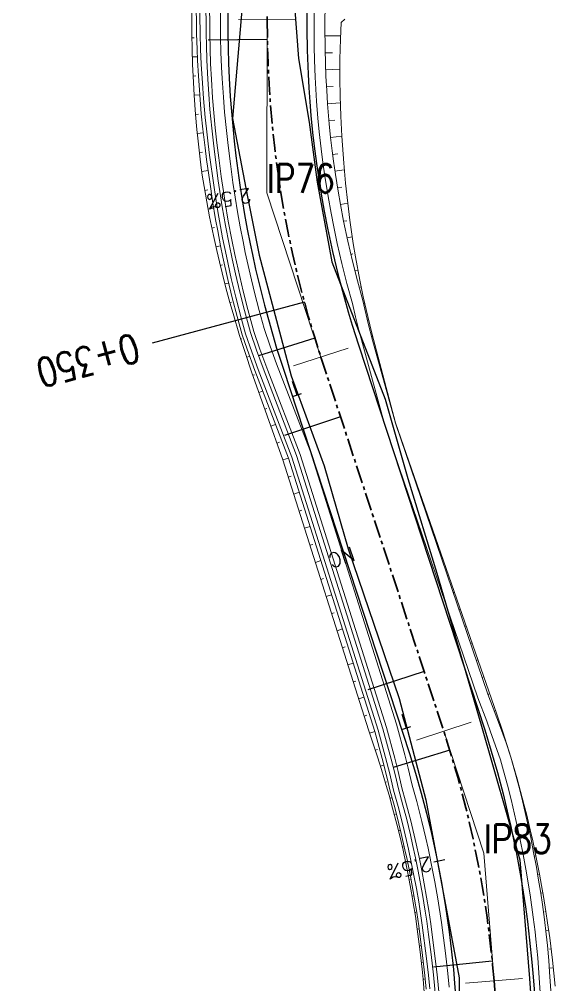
# Model space of a CAD drawing. Extents: x 337736 to 342003, y 3067251 to 3069533.
# Drawn here: x 338729 to 338766.4, y 3069137.9 to 3069205.3 of the extents above; entities that cross this region are included whole.
import ezdxf
from ezdxf.enums import TextEntityAlignment as Align

# ---------------------------------------------------------------- set-up
doc = ezdxf.new("R2010")
doc.units = 0
doc.header["$MEASUREMENT"] = 0
doc.linetypes.add('Center', pattern=[2, 1.25, -0.25, 0.25, -0.25])
for name, color, linetype, lineweight in [('BEC', 3, 'Continuous', 13), ('BES', 3, 'Continuous', 13), ('CFHatchLines', 4, 'Continuous', 0), ('Chainage', 7, 'Continuous', 25), ('Drain', 3, 'Continuous', 9), ('IP_Line', 150, 'Continuous', 9), ('LeftRoadExtreme', 7, 'Continuous', 13), ('RC', 9, 'Center', 30), ('RightRoadExtreme', 7, 'Continuous', 13), ('Road Width', 6, 'Continuous', 25), ('Shoulder', 30, 'Continuous', 15)]:
    doc.layers.add(name, color=color, linetype=linetype, lineweight=lineweight)
for name, color, linetype in [('IPName', 7, 'Continuous'), ('RoadEdge', 51, 'Continuous'), ('Super-Elevation', 1, 'Continuous')]:
    doc.layers.add(name, color=color, linetype=linetype)
doc.styles.get("Standard").update_dxf_attribs({"font": 'simplex.shx'})

msp = doc.modelspace()

# ---------------------------------------------------------------- linework, layer by layer
at = {"layer": 'BEC'}
for points in [[(338748.261851279, 3069205.27680398), (338744.261860462, 3069205.28537539)], [(338751.901570741, 3069182.35692406), (338748.101016607, 3069181.10961164)], [(338760.472552697, 3069156.24118888), (338756.671998563, 3069154.99387646)], [(338764.068157081, 3069138.35209058), (338760.080818304, 3069138.03408196)]]:
    msp.add_lwpolyline(points, dxfattribs=at)
at = {"layer": 'BES'}
for points in [[(338748.261851279, 3069205.27680398), (338744.261860462, 3069205.28537539)], [(338751.901570741, 3069182.35692406), (338748.101016607, 3069181.10961164)], [(338760.472552697, 3069156.24118888), (338756.671998563, 3069154.99387646)], [(338764.068157081, 3069138.35209058), (338760.080818304, 3069138.03408196)]]:
    msp.add_lwpolyline(points, dxfattribs=at)
at = {"layer": 'CFHatchLines'}
for p, q in [((338741.169, 3069204.0195), (338741, 3069204.017)), ((338750.284, 3069204.145), (338751.367, 3069204.16)), ((338741.386, 3069202.69), (338741.031, 3069202.68)), ((338750.301, 3069202.962), (338750.8175, 3069202.9775)), ((338750.3370000001, 3069201.779), (338751.321, 3069201.825)), ((338741.2705, 3069201.3515), (338741.085, 3069201.343)), ((338750.393, 3069200.597), (338750.8595, 3069200.6265)), ((338741.549, 3069200.032), (338741.162, 3069200.007)), ((338750.469, 3069199.416), (338751.352, 3069199.487)), ((338741.4615, 3069198.6895), (338741.26, 3069198.673)), ((338750.565, 3069198.236), (338750.981, 3069198.2765)), ((338741.8, 3069197.382), (338741.381, 3069197.341)), ((338750.68, 3069197.057), (338751.461, 3069197.147)), ((338741.7415, 3069196.036), (338741.524, 3069196.011)), ((338750.815, 3069195.881), (338751.1805, 3069195.929)), ((338742.139, 3069194.743), (338741.689, 3069194.684)), ((338750.979, 3069194.708), (338751.635, 3069194.805)), ((338742.1135, 3069193.395), (338741.904, 3069193.364)), ((338751.162, 3069193.538), (338751.4535, 3069193.586)), ((338751.365, 3069192.372), (338751.874, 3069192.464)), ((338742.529, 3069192.112), (338742.1420000001, 3069192.048)), ((338751.5870000001, 3069191.208), (338751.805, 3069191.2515)), ((338742.579, 3069190.769), (338742.401, 3069190.737)), ((338751.829, 3069190.049), (338752.192, 3069190.128)), ((338743.006, 3069189.495), (338742.683, 3069189.43)), ((338752.089, 3069188.894), (338752.2345, 3069188.928)), ((338743.1315, 3069188.1615), (338742.985, 3069188.13)), ((338752.369, 3069187.744), (338752.588, 3069187.799)), ((338743.571, 3069186.896), (338743.31, 3069186.835)), ((338752.742, 3069186.6175), (338752.815, 3069186.637)), ((338743.77, 3069185.575), (338743.655, 3069185.546)), ((338752.975, 3069185.454), (338753.063, 3069185.479)), ((338744.221, 3069184.317), (338744.0220000001, 3069184.263)), ((338753.291, 3069184.312), (338753.33, 3069184.324)), ((338744.5005, 3069183.013), (338744.411, 3069182.987)), ((338753.549, 3069183.15), (338753.616, 3069183.172)), ((338745.029, 3069181.783), (338744.82, 3069181.719)), ((338753.9035, 3069181.9645), (338753.932, 3069181.974)), ((338745.369, 3069180.4965), (338745.25, 3069180.458)), ((338754.206, 3069180.748), (338754.252, 3069180.763)), ((338754.5545, 3069179.547), (338754.573, 3069179.553)), ((338745.941, 3069179.351), (338745.674, 3069179.264)), ((338754.867, 3069178.334), (338754.893, 3069178.342)), ((338746.2425, 3069178.1345), (338746.094, 3069178.086)), ((338746.84, 3069177.015), (338746.513, 3069176.908)), ((338755.205, 3069177.1295), (338755.213, 3069177.132)), ((338747.1105, 3069175.7885), (338746.932, 3069175.73)), ((338755.6, 3069175.943), (338755.624, 3069175.951)), ((338747.738, 3069174.679), (338747.352, 3069174.552)), ((338756.0185, 3069174.765), (338756.034, 3069174.77)), ((338756.406, 3069173.577), (338756.445, 3069173.589)), ((338747.922, 3069173.4235), (338747.729, 3069173.36)), ((338748.491, 3069172.295), (338748.107, 3069172.169)), ((338756.8325, 3069172.4005), (338756.855, 3069172.408)), ((338748.676, 3069171.0395), (338748.485, 3069170.977)), ((338757.213, 3069171.21), (338757.266, 3069171.228)), ((338749.244, 3069169.91), (338748.863, 3069169.785)), ((338757.646, 3069170.037), (338757.676, 3069170.047)), ((338758.019, 3069168.844), (338758.0870000001, 3069168.866)), ((338749.43, 3069168.656), (338749.24, 3069168.594)), ((338749.997, 3069167.526), (338749.618, 3069167.402)), ((338758.422, 3069167.66), (338758.4595, 3069167.6725)), ((338750.1845, 3069166.272), (338749.996, 3069166.21)), ((338758.825, 3069166.477), (338758.908, 3069166.504)), ((338750.749, 3069165.142), (338750.374, 3069165.019)), ((338759.229, 3069165.294), (338759.2735, 3069165.3085)), ((338759.632, 3069164.11), (338759.729, 3069164.142)), ((338750.9385, 3069163.8885), (338750.751, 3069163.827)), ((338751.502, 3069162.758), (338751.129, 3069162.636)), ((338760.035, 3069162.927), (338760.0870000001, 3069162.944)), ((338751.693, 3069161.505), (338751.507, 3069161.444)), ((338760.438, 3069161.744), (338760.55, 3069161.78)), ((338752.255, 3069160.374), (338751.885, 3069160.252)), ((338760.841, 3069160.561), (338760.9005, 3069160.5805)), ((338761.245, 3069159.377), (338761.37, 3069159.419)), ((338752.4465, 3069159.1215), (338752.262, 3069159.061)), ((338753.008, 3069157.99), (338752.64, 3069157.869)), ((338761.648, 3069158.194), (338761.7145, 3069158.216)), ((338753.201, 3069156.7375), (338753.018, 3069156.677)), ((338762.097, 3069157.026), (338762.191, 3069157.057)), ((338753.761, 3069155.606), (338753.396, 3069155.486)), ((338762.555, 3069155.806), (338762.583, 3069155.815)), ((338762.998, 3069154.567), (338763.015, 3069154.572)), ((338753.9395, 3069154.3485), (338753.7879999999, 3069154.299)), ((338754.396, 3069153.249), (338754.153, 3069153.174)), ((338763.3965, 3069153.3125), (338763.398, 3069153.313)), ((338754.586, 3069152.084), (338754.495, 3069152.057)), ((338763.736, 3069152.041), (338763.759, 3069152.047)), ((338754.963, 3069150.976), (338754.819, 3069150.936)), ((338764.078, 3069150.77), (338764.1, 3069150.775)), ((338755.195, 3069149.827), (338755.124, 3069149.809)), ((338764.354, 3069149.483), (338764.42, 3069149.498)), ((338755.55, 3069148.711), (338755.41, 3069148.677)), ((338764.6745, 3069148.206), (338764.718, 3069148.215)), ((338755.746, 3069147.5555), (338755.677, 3069147.54)), ((338764.886, 3069146.906), (338764.995, 3069146.927)), ((338756.061, 3069146.427), (338755.925, 3069146.399)), ((338756.221, 3069145.2665), (338756.154, 3069145.254)), ((338765.1855, 3069145.6225), (338765.251, 3069145.634)), ((338756.496, 3069144.128), (338756.364, 3069144.105)), ((338765.3320000001, 3069144.312), (338765.485, 3069144.336)), ((338756.62, 3069142.963), (338756.555, 3069142.953)), ((338765.6095, 3069143.0225), (338765.697, 3069143.035)), ((338756.854, 3069141.816), (338756.727, 3069141.798)), ((338765.691, 3069141.706), (338765.888, 3069141.729)), ((338756.9415, 3069140.6475), (338756.879, 3069140.64)), ((338765.9395, 3069140.4085), (338766.057, 3069140.421)), ((338757.151, 3069139.494), (338757.012, 3069139.48)), ((338765.931, 3069139.085), (338766.204, 3069139.109)), ((338757.2025, 3069138.3245), (338757.126, 3069138.318))]:
    msp.add_line(p, q, dxfattribs=at)
at = {"layer": 'Chainage'}
msp.add_line((338748.855156102, 3069185.5680162), (338738.235532058, 3069182.700336799), dxfattribs=at)
at = {"layer": 'Drain'}
for points in [[(338741.2929999999, 3069206.85), (338741.331, 3069204.288), (338741.364, 3069203.223), (338741.398, 3069202.424), (338741.456, 3069201.36), (338741.549, 3069200.032), (338741.6629999999, 3069198.706), (338741.771, 3069197.647), (338741.925, 3069196.325), (338742.028, 3069195.533), (338742.247, 3069193.952), (338742.444, 3069192.637), (338742.6629999999, 3069191.325), (338742.805, 3069190.54), (338743.006, 3069189.495), (338743.167, 3069188.713), (338743.51, 3069187.155), (338743.82, 3069185.862), (338744.152, 3069184.574), (338744.505, 3069183.291), (338744.851, 3069182.284), (338745.394, 3069180.784), (338747.738, 3069174.679), (338753.761, 3069155.606), (338754.278, 3069153.704), (338754.622, 3069152.339), (338754.836, 3069151.426), (338755.1470000001, 3069150.298), (338755.439, 3069149.165), (338755.605, 3069148.483), (338755.866, 3069147.343), (338756.014, 3069146.656), (338756.245, 3069145.509), (338756.536, 3069143.897), (338756.685, 3069142.973), (338756.822, 3069142.047), (338757.095, 3069139.959), (338757.255, 3069138.564), (338757.348, 3069137.619)], [(338741.5429999999, 3069206.85), (338741.581, 3069204.291), (338741.614, 3069203.229), (338741.661, 3069202.168), (338741.74, 3069200.842), (338741.819, 3069199.783), (338741.938, 3069198.462), (338742.02, 3069197.67), (338742.141, 3069196.616), (338742.241, 3069195.826), (338742.532, 3069193.725), (338742.65, 3069192.938), (338742.819, 3069191.891), (338743.003, 3069190.846), (338743.149, 3069190.064), (338743.411, 3069188.765), (338743.754, 3069187.211), (338744.063, 3069185.922), (338744.4620000001, 3069184.382), (338744.746, 3069183.36), (338745.179, 3069182.106), (338745.632, 3069180.86), (338747.976, 3069174.757), (338753.998, 3069155.684), (338754.516, 3069153.78), (338754.806, 3069152.639), (338755.077, 3069151.494), (338755.389, 3069150.362), (338755.738, 3069148.997), (338756.11, 3069147.396), (338756.306, 3069146.478), (338756.49, 3069145.557), (338756.662, 3069144.633), (338756.821, 3069143.707), (338757.07, 3069142.082), (338757.372, 3069139.754), (338757.504, 3069138.586), (338757.597, 3069137.639)], [(338741.979, 3069206.849), (338741.998, 3069204.295), (338742.016, 3069203.503), (338742.052, 3069202.446), (338742.117, 3069201.127), (338742.185, 3069200.073), (338742.2670000001, 3069199.019), (338742.389, 3069197.705), (338742.502, 3069196.655), (338742.596, 3069195.868), (338742.841, 3069194.036), (338742.996, 3069192.992), (338743.121, 3069192.21), (338743.347, 3069190.909), (338743.595, 3069189.613), (338743.808, 3069188.578), (338744.036, 3069187.547), (338744.339, 3069186.263), (338744.664, 3069184.983), (338745.0820000001, 3069183.455), (338745.514, 3069182.207), (338745.966, 3069180.967), (338748.308, 3069174.866), (338754.331, 3069155.793), (338754.909, 3069153.658), (338755.197, 3069152.511), (338755.414, 3069151.59), (338755.727, 3069150.453), (338755.964, 3069149.539), (338756.243, 3069148.392), (338756.401, 3069147.702), (338756.601, 3069146.78), (338756.789, 3069145.854), (338757.088, 3069144.23), (338757.278, 3069143.065), (338757.383, 3069142.365), (338757.512, 3069141.43), (338757.691, 3069140.025), (338757.8529999999, 3069138.618), (338758.5, 3069131.654)], [(338742.229, 3069206.848), (338742.248, 3069204.298), (338742.274, 3069203.244), (338742.313, 3069202.192), (338742.367, 3069201.14), (338742.454, 3069199.826), (338742.539, 3069198.776), (338742.638, 3069197.728), (338742.751, 3069196.681), (338742.878, 3069195.636), (338743.052, 3069194.332), (338743.203, 3069193.29), (338743.325, 3069192.51), (338743.546, 3069191.213), (338743.789, 3069189.92), (338743.998, 3069188.888), (338744.338, 3069187.346), (338744.5820000001, 3069186.322), (338744.906, 3069185.047), (338745.323, 3069183.524), (338745.753, 3069182.279), (338746.296, 3069180.797), (338748.546, 3069174.944), (338754.568, 3069155.871), (338755.1470000001, 3069153.734), (338755.38, 3069152.813), (338755.654, 3069151.659), (338755.907, 3069150.746), (338756.264, 3069149.37), (338756.645, 3069147.757), (338756.846, 3069146.831), (338757.034, 3069145.903), (338757.21, 3069144.972), (338757.374, 3069144.039), (338757.525, 3069143.103), (338757.664, 3069142.166), (338757.91, 3069140.288), (338758.102, 3069138.64), (338758.242, 3069137.189)]]:
    msp.add_lwpolyline(points, dxfattribs=at)
at = {"layer": 'IP_Line'}
for points in [[(338746.261855871, 3069205.28108968), (338746.23598101, 3069193.20615496), (338750.001293674, 3069181.73326785)], [(338758.57227563, 3069155.61753267), (338761.362982782, 3069147.11426323), (338762.074487693, 3069138.19308627)]]:
    msp.add_lwpolyline(points, dxfattribs=at)
at = {"layer": 'LeftRoadExtreme'}
msp.add_lwpolyline([(338751.662, 3069205.328), (338751.408, 3069205.092), (338751.359, 3069203.926), (338751.326, 3069202.526), (338751.322, 3069201.124), (338751.339, 3069199.955), (338751.386, 3069198.551), (338751.461, 3069197.147), (338751.597, 3069195.274), (338751.721, 3069193.869), (338751.874, 3069192.464), (338752.023, 3069191.295), (338752.264, 3069189.661), (338752.42, 3069188.729), (338752.722, 3069187.102), (338752.961, 3069185.942), (338753.275, 3069184.555), (338753.557, 3069183.402), (338755.213, 3069177.132), (338762.274, 3069156.82), (338762.694, 3069155.574), (338763.253, 3069153.819), (338763.689, 3069152.301), (338764.166, 3069150.52), (338764.3579999999, 3069149.754), (338764.601, 3069148.729), (338764.775, 3069147.958), (338764.995, 3069146.927), (338765.251, 3069145.634), (338765.394, 3069144.856), (338765.529, 3069144.076), (338765.697, 3069143.035), (338765.814, 3069142.252), (338765.958, 3069141.206), (338766.148, 3069139.634), (338766.329, 3069137.834)], dxfattribs=at)
at = {"layer": 'RC', "linetype": 'Center'}
msp.add_lwpolyline([(338730.393643844, 3069305.47792585), (338732.388236126, 3069268.81834257), (338732.388236126, 3069268.81834257, 0.0701079300223113), (338738.046924888, 3069240.06862825), (338738.046924888, 3069240.06862825), (338743.220384528, 3069225.17533535), (338743.220384528, 3069225.17533535, -0.08431680413088499), (338746.265560801, 3069207.01005725), (338746.265560801, 3069207.01005725), (338746.261855871, 3069205.28108968), (338746.261855871, 3069205.28108968, 0.0799847476779619), (338750.001293674, 3069181.73326785), (338750.001293674, 3069181.73326785), (338758.57227563, 3069155.61753267), (338758.57227563, 3069155.61753267, -0.0594524798870961), (338762.074487693, 3069138.19308627), (338762.074487693, 3069138.19308627), (338762.490072224, 3069132.98229561)], format="xyb", dxfattribs=at)
at = {"layer": 'RightRoadExtreme'}
msp.add_lwpolyline([(338740.989, 3069207.545), (338740.996, 3069204.285), (338741.016, 3069203.215), (338741.05, 3069202.145), (338741.085, 3069201.343), (338741.162, 3069200.007), (338741.26, 3069198.673), (338741.355, 3069197.607), (338741.435, 3069196.809), (338741.555, 3069195.746), (338741.654, 3069194.949), (338741.73, 3069194.419), (338741.859, 3069193.627), (338742.044, 3069192.574), (338742.243, 3069191.523), (338742.511, 3069190.214), (338742.741, 3069189.17), (338742.923, 3069188.389), (338743.112, 3069187.611), (338743.377, 3069186.576), (338743.655, 3069185.546), (338743.873, 3069184.775), (338744.331, 3069183.242), (338744.736, 3069181.972), (338745.162, 3069180.709), (338747.352, 3069174.552), (338753.32, 3069155.724), (338753.939, 3069153.84), (338754.223, 3069152.951), (338754.562, 3069151.834), (338754.756, 3069151.16), (338755.004, 3069150.26), (338755.298, 3069149.13), (338755.519, 3069148.223), (338755.7279999999, 3069147.312), (338755.925, 3069146.399), (338756.11, 3069145.483), (338756.324, 3069144.335), (338756.443, 3069143.645), (338756.591, 3069142.722), (338756.727, 3069141.798), (338756.907, 3069140.408), (338757.06, 3069139.015), (338757.126, 3069138.318), (338757.226, 3069137.108)], dxfattribs=at)
at = {"layer": 'Road Width'}
for points in [[(338743.515300524, 3069207.32889804), (338743.515898013, 3069204.31086266), (338743.533601836, 3069203.27435485), (338743.565123779, 3069202.23817522), (338743.610458239, 3069201.20250798), (338743.686537656, 3069199.90892494), (338743.762917074, 3069198.87508354), (338743.877763927, 3069197.58436461), (338743.956991947, 3069196.81091511), (338744.074652899, 3069195.78095503), (338744.206035787, 3069194.75265527), (338744.351117254, 3069193.72619864), (338744.509871508, 3069192.7017676), (338744.682270326, 3069191.67954429), (338744.868283061, 3069190.65971042), (338745.067876643, 3069189.6424473), (338745.226463007, 3069188.88129582), (338745.449736243, 3069187.86896636), (338745.626038028, 3069187.11172209), (338745.872869365, 3069186.10487744), (338746.066790588, 3069185.35195263), (338746.337045645, 3069184.35114093), (338746.62062044, 3069183.35402148), (338746.917464561, 3069182.36077155), (338747.387494648, 3069180.87853806), (338756.184433966, 3069154.06238722), (338756.607270056, 3069152.68066184), (338757.002388917, 3069151.29075663), (338757.369632505, 3069149.89322755), (338757.708853928, 3069148.48863357), (338758.069014962, 3069146.84176105), (338758.390654418, 3069145.18693382), (338758.673597188, 3069143.52505282), (338758.817844598, 3069142.57258757), (338758.949380025, 3069141.61828374), (338759.095887676, 3069140.42307694), (338759.245373475, 3069138.98585413), (338759.329049204, 3069138.02616891), (338759.809936801, 3069132.02857072)], [(338749.013653525, 3069207.6125491), (338749.013493769, 3069204.60895126), (338749.038170734, 3069203.16418608), (338749.103470971, 3069201.47965618), (338749.158426429, 3069200.5178988), (338749.226200054, 3069199.55695963), (338749.306779797, 3069198.59700949), (338749.42549104, 3069197.39872261), (338749.53482871, 3069196.44162145), (338749.689429751, 3069195.24743456), (338749.827426951, 3069194.2940437), (338750.01777866, 3069193.1050315), (338750.227919884, 3069191.91935681), (338750.457792253, 3069190.73734899), (338750.812639277, 3069189.0893233), (338751.205840152, 3069187.45002523), (338751.637180811, 3069185.82034725), (338751.900695653, 3069184.89376358), (338752.176541155, 3069183.97077571), (338752.613321525, 3069182.59339475), (338761.42732692, 3069155.72433593), (338761.882351224, 3069154.23742729), (338762.307548337, 3069152.74171615), (338762.702748184, 3069151.23780077), (338763.067792692, 3069149.72628269), (338763.238960591, 3069148.96786146), (338763.455370829, 3069147.9540427), (338763.608797245, 3069147.19183437), (338763.801494948, 3069146.17324247), (338763.937096353, 3069145.40766199), (338764.105976615, 3069144.38485149), (338764.261204796, 3069143.35988024), (338764.402753301, 3069142.33293045), (338764.560413784, 3069141.04673904), (338764.721279124, 3069139.50010827), (338764.811324632, 3069138.46736742), (338765.289405764, 3069132.50335477)]]:
    msp.add_lwpolyline(points, dxfattribs=at)
at = {"layer": 'RoadEdge'}
for points in [[(338728.972, 3069271.114, 1372.828), (338729.592, 3069265.335, 1372.702), (338730.46, 3069257.667, 1372.448), (338732.2879999999, 3069248.857, 1371.917), (338734.476, 3069241.101, 1371.411), (338736.562, 3069233.936, 1371.17), (338738.533, 3069228.3, 1371.048), (338741.009, 3069224.081, 1370.954), (338741.992, 3069219.818, 1370.825), (338741.748, 3069218.338, 1370.87), (338743.682, 3069213.588, 1370.942), (338744.745, 3069208.953, 1370.934), (338743.8370000001, 3069198.39, 1371.319), (338744.882, 3069192.919, 1371.551), (338745.709, 3069188.837, 1371.639), (338747.924, 3069180.421, 1372.156), (338750.22, 3069174.147, 1372.465), (338751.896, 3069168.338, 1372.413), (338755.45, 3069157.902, 1372.914), (338757.316, 3069150.822, 1372.553)], [(338747.638, 3069213.325, 1371.041), (338748.431, 3069202.564, 1371.295), (338749.187, 3069198.129, 1371.425), (338749.752, 3069193.945, 1371.463), (338750.763, 3069188.38, 1371.666), (338754.487, 3069178.803, 1372.095), (338756.067, 3069173.26, 1372.198), (338758.09, 3069166.646, 1372.362), (338761.159, 3069156.138, 1372.705), (338763.883, 3069146.643, 1372.91), (338764.555, 3069138.359, 1372.932), (338764.9779999999, 3069132.447, 1373.071)], [(338757.316, 3069150.822, 1372.553), (338759.64, 3069138.396, 1373.116), (338759.628, 3069130.086, 1373.321)]]:
    msp.add_polyline3d(points, dxfattribs=at)
at = {"layer": 'Shoulder'}
for points in [[(338749.562, 3069207.882), (338749.533, 3069204.852), (338749.542, 3069203.417), (338749.563, 3069202.461), (338749.6079999999, 3069201.266), (338749.705, 3069199.594), (338749.797, 3069198.401), (338749.886, 3069197.448), (338750.014, 3069196.259), (338750.135, 3069195.309), (338750.2720000001, 3069194.361), (338750.502, 3069192.944), (338750.714, 3069191.766), (338750.899, 3069190.827), (338751.1470000001, 3069189.656), (338751.47, 3069188.257), (338751.821, 3069186.865), (338752.2, 3069185.48), (338752.42, 3069184.546), (338752.653, 3069183.615), (338752.899, 3069182.687), (338754.484, 3069176.893), (338760.935, 3069157.96), (338761.567, 3069156.314), (338761.84, 3069155.582), (338762.279, 3069154.354), (338762.532, 3069153.614), (338762.742, 3069152.86), (338763.01, 3069151.853), (338763.265, 3069150.842), (338763.506, 3069149.828), (338763.734, 3069148.81), (338763.896, 3069148.045), (338764.1, 3069147.023), (338764.291, 3069145.997), (338764.591, 3069144.198), (338764.815, 3069142.65), (338764.947, 3069141.616), (338765.002, 3069141.097), (338765.122, 3069139.799), (338765.203, 3069138.76), (338765.628, 3069132.533)], [(338750.312, 3069208.16), (338750.283, 3069204.855), (338750.296, 3069203.198), (338750.32, 3069202.252), (338750.357, 3069201.306), (338750.407, 3069200.36), (338750.469, 3069199.416), (338750.586, 3069198), (338750.68, 3069197.057), (338750.786, 3069196.116), (338750.878, 3069195.411), (338751.014, 3069194.474), (338751.201, 3069193.305), (338751.365, 3069192.372), (338751.5870000001, 3069191.208), (338751.879, 3069189.818), (338752.199, 3069188.433), (338752.547, 3069187.055), (338752.922, 3069185.685), (338753.31, 3069184.07), (338753.611, 3069182.921), (338755.197, 3069177.127), (338761.648, 3069158.194), (338762.465, 3069156.053), (338762.911, 3069154.815), (338763.253, 3069153.819), (338763.534, 3069152.804), (338763.802, 3069151.786), (338764.056, 3069150.765), (338764.296, 3069149.74), (338764.631, 3069148.197), (338764.8370000001, 3069147.164), (338765.029, 3069146.129), (338765.164, 3069145.352), (338765.3320000001, 3069144.312), (338765.449, 3069143.532), (338765.593, 3069142.489), (338765.72, 3069141.444), (338765.798, 3069140.658), (338765.89, 3069139.61), (338765.95, 3069138.823), (338766.375, 3069132.597)], [(338742.229, 3069206.848), (338742.248, 3069204.298), (338742.274, 3069203.244), (338742.313, 3069202.192), (338742.367, 3069201.14), (338742.454, 3069199.826), (338742.539, 3069198.776), (338742.638, 3069197.728), (338742.751, 3069196.681), (338742.878, 3069195.636), (338743.052, 3069194.332), (338743.203, 3069193.29), (338743.325, 3069192.51), (338743.546, 3069191.213), (338743.789, 3069189.92), (338743.998, 3069188.888), (338744.338, 3069187.346), (338744.5820000001, 3069186.322), (338744.906, 3069185.047), (338745.323, 3069183.524), (338745.753, 3069182.279), (338746.296, 3069180.797), (338748.546, 3069174.944), (338754.568, 3069155.871), (338755.1470000001, 3069153.734), (338755.38, 3069152.813), (338755.654, 3069151.659), (338755.907, 3069150.746), (338756.264, 3069149.37), (338756.645, 3069147.757), (338756.846, 3069146.831), (338757.034, 3069145.903), (338757.21, 3069144.972), (338757.374, 3069144.039), (338757.525, 3069143.103), (338757.664, 3069142.166), (338757.91, 3069140.288), (338758.102, 3069138.64), (338758.242, 3069137.189)], [(338742.976, 3069207.092), (338742.991, 3069204.827), (338743.003, 3069204.045), (338743.032, 3069203.002), (338743.075, 3069201.959), (338743.116, 3069201.178), (338743.202, 3069199.876), (338743.286, 3069198.837), (338743.411, 3069197.539), (338743.527, 3069196.502), (338743.69, 3069195.209), (338743.868, 3069193.918), (338744.024, 3069192.887), (338744.194, 3069191.859), (338744.378, 3069190.832), (338744.575, 3069189.808), (338744.732, 3069189.042), (338745.069, 3069187.515), (338745.373, 3069186.248), (338745.698, 3069184.986), (338746.044, 3069183.729), (338746.471, 3069182.496), (338746.9179999999, 3069181.272), (338749.258, 3069175.178), (338755.281, 3069156.105), (338755.862, 3069153.96), (338756.098, 3069153.03), (338756.375, 3069151.864), (338756.693, 3069150.71), (338757.049, 3069149.319), (338757.324, 3069148.154), (338757.48, 3069147.453), (338757.816, 3069145.812), (338757.948, 3069145.106), (338758.153, 3069143.927), (338758.406, 3069142.271), (338758.685, 3069140.135), (338758.849, 3069138.708), (338758.943, 3069137.747)]]:
    msp.add_lwpolyline(points, dxfattribs=at)
at = {"layer": 'Super-Elevation'}
for p, q in [((338746.271513399, 3069203.90614286), (338742.147054033, 3069203.83936005)), ((338749.584529416, 3069183.04356537), (338745.642285932, 3069181.8293408)), ((338751.373337338, 3069177.552658299), (338747.454015888, 3069176.26636737)), ((338757.200231966, 3069159.79814222), (338753.280910516, 3069158.51185128)), ((338758.989039888, 3069154.30723515), (338755.046796404, 3069153.09301058)), ((338761.952614437, 3069139.56265516), (338757.847374352, 3069139.15938249))]:
    msp.add_line(p, q, dxfattribs=at)

# ---------------------------------------------------------------- texts
at = {"layer": 'Chainage', "width": 0.8000000119209291}
msp.add_text('0+350', height=2, rotation=195.111490583642, dxfattribs=at).set_placement((338737.27011169, 3069182.43963867), align=Align.MIDDLE_LEFT)
at = {"layer": 'IPName', "width": 0.8}
for s, p in [('IP76', (338746.23598101, 3069193.20615496)), ('IP83', (338761.362982782, 3069147.11426323))]:
    msp.add_text(s, height=2, dxfattribs=at).set_placement(p)
at = {"layer": 'Super-Elevation'}
for s, rotation, p in [('2.5%', 189.023329360508, (338745.152865818, 3069193.03415426)), ('T', 198.169435205476, (338748.513272959, 3069179.65303785)), ('NC', 198.169435205476, (338752.327123927, 3069168.03225479)), ('T', 198.169435205476, (338756.140974895, 3069156.41147173)), ('-2.5%', 191.364692645997, (338758.819284805, 3069146.60299478))]:
    msp.add_text(s, height=1, rotation=rotation, dxfattribs=at).set_placement(p, align=Align.MIDDLE_LEFT)

doc.saveas('drawing.dxf')
